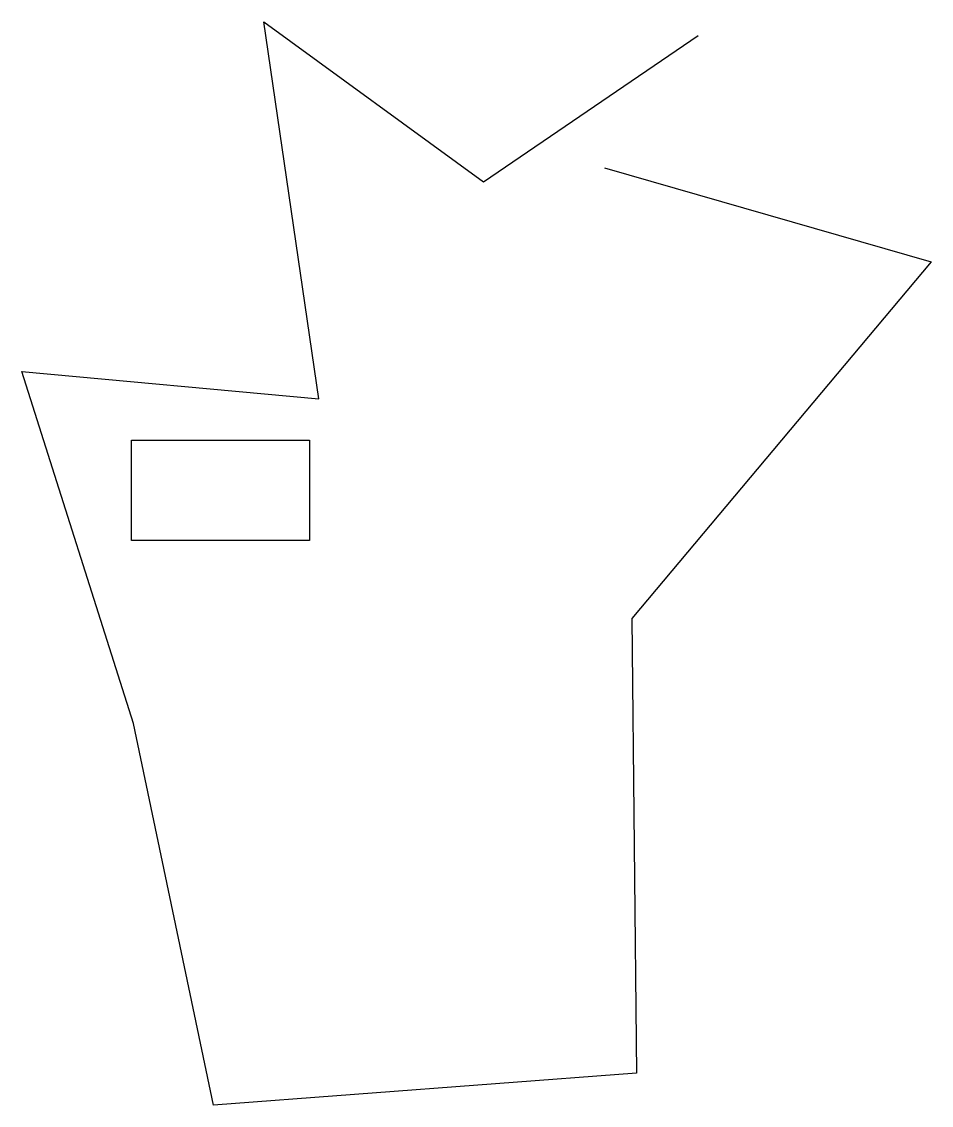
# Model space of a CAD drawing. Extents: x 686350 to 690084, y 5494288 to 5498734.
import ezdxf

# ---------------------------------------------------------------- set-up
doc = ezdxf.new("R2010")
doc.units = 0

msp = doc.modelspace()

# ---------------------------------------------------------------- linework, layer by layer
at = {"layer": 'Unclassified_Line_Feature', "color": 9}
for points in [[(688742.125, 5498134.039), (690083.673, 5497749.4), (688854.702, 5496285.892), (688873.465, 5494418.982), (687137.895, 5494287.641), (686809.544, 5495854.345), (686349.853, 5497299.09), (687569.442, 5497186.512), (687344.287, 5498734.453), (688244.907, 5498077.751), (689126.764, 5498678.164)], [(686800.163, 5497017.646), (687531.916, 5497017.646), (687531.916, 5496604.862), (686800.163, 5496604.862), (686800.163, 5497017.646)]]:
    msp.add_lwpolyline(points, dxfattribs=at)

doc.saveas('drawing.dxf')
